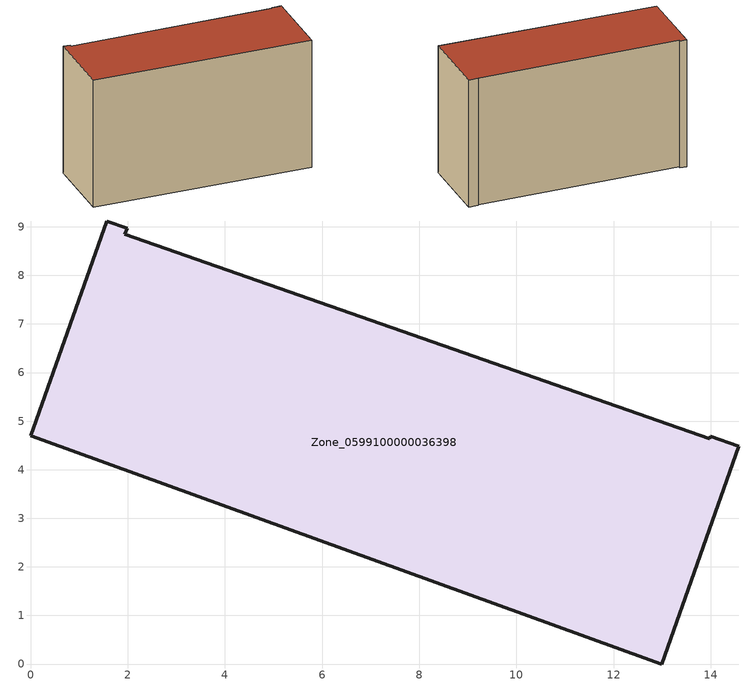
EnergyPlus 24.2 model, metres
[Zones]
Zone_0599100000036398
 floor ground (C_G): 13.99,4.69 14.58,4.48 12.99,0 0,4.7 1.57,9.12 1.99,8.97 1.93,8.85 13.98,4.63 z0.55
 wall outside (C_F): 12.99,0 14.58,4.48 13.99,4.69 13.98,4.63 1.93,8.85 1.99,8.97 1.57,9.12 0,4.7 12.99,0 z0.55:8.93
 roof outside (C_R): 14.58,4.48 13.99,4.69 13.98,4.63 1.93,8.85 1.99,8.97 1.57,9.12 0,4.7 12.99,0 z8.93
[BUILDING]
Pand.0599100000036398: North Axis=0; Terrain=City; Loads Convergence Tolerance Value=0.04; Temperature Convergence Tolerance Value=0.4; Solar Distribution=FullExterior; Maximum Number of Warmup Days=25; Minimum Number of Warmup Days=1
[Site:Location]
Rotterdam.The.Hague.AP_ZH_NLD Design_Conditions: Latitude=51.96; Longitude=4.45; Time Zone=1; Elevation=-4.5
[SITE:GROUNDTEMPERATURE:BUILDINGSURFACE]
18, 18, 18, 18, 18, 18, 18, 18, 18, 18, 18, 18
[MATERIAL] Thermal Absorptance=0.9; Solar Absorptance=0.7; Visible Absorptance=0.7
Name | Roughness | Thickness | Conductivity | Density | Specific Heat
G.TC.1965-1974 | MediumSmooth | 0.15 | 0.882353 | 540 | 1210
F.TC.1965-1974 | Rough | 0.3 | 0.697674 | 1920 | 840
R.TC.1965-1974 | MediumRough | 0.2 | 0.232558 | 1500 | 1000
[CONSTRUCTION]
C_G: G.TC.1965-1974
C_F: F.TC.1965-1974
C_R: R.TC.1965-1974
[ZONE]
Zone_0599100000036398: Type=1; Multiplier=1; Ceiling Height=Autocalculate; Volume=Autocalculate; Floor Area=autocalculate; Part of Total Floor Area=Yes
[ZONEINFILTRATION:DESIGNFLOWRATE]
Infil_Zone_0599100000036398: Zone or ZoneList or Space or SpaceList=Zone_0599100000036398; Schedule=AlwaysOn; Design Flow Rate Calculation Method=Flow/Area; Flow Rate per Floor Area=0.003; Constant Term Coefficient=1; Temperature Term Coefficient=0; Velocity Term Coefficient=0; Velocity Squared Term Coefficient=0
[HVACTEMPLATE:ZONE:IDEALLOADSAIRSYSTEM]
Zone_0599100000036398: Maximum Heating Supply Air Temperature=50; Minimum Cooling Supply Air Temperature=13; Maximum Heating Supply Air Humidity Ratio=0.0156; Minimum Cooling Supply Air Humidity Ratio=0.0077; Heating Limit=NoLimit; Cooling Limit=NoLimit; Dehumidification Control Type=ConstantSensibleHeatRatio; Cooling Sensible Heat Ratio=0.7; Dehumidification Setpoint=60; Humidification Control Type=None; Humidification Setpoint=30; Outdoor Air Method=None; Outdoor Air Flow Rate per Person=0.00944; Outdoor Air Flow Rate per Zone Floor Area=0; Outdoor Air Flow Rate per Zone=0; Demand Controlled Ventilation Type=None; Outdoor Air Economizer Type=NoEconomizer; Heat Recovery Type=None; Sensible Heat Recovery Effectiveness=0.7; Latent Heat Recovery Effectiveness=0.65
[ZONECONTROL:THERMOSTAT]
ThermostatControl_Zone_0599100000036398: Zone or ZoneList=Zone_0599100000036398; Control Type Schedule=DualSetpointControlType; Control 1=Thermostat_Zone_0599100000036398; Temperature Difference Between Cutout And Setpoint=0
[THERMOSTATSETPOINT:DUALSETPOINT]
Thermostat_Zone_0599100000036398: Heating Setpoint Temperature Schedule=HeatingSetpoint_Zone_0599100000036398; Cooling Setpoint Temperature Schedule=CoolingSetpoint_Zone_0599100000036398
[SCHEDULE:COMPACT]
HeatingSetpoint_Zone_0599100000036398: Through: 12/31, For: AllDays, Until: 24:00, 21
CoolingSetpoint_Zone_0599100000036398: Through: 12/31, For: AllDays, Until: 24:00, 24
DualSetpointControlType: Through: 12/31, For: AllDays, Until: 24:00, 4
AlwaysOn: Through: 12/31, For: AllDays, Until: 24:00, 1
